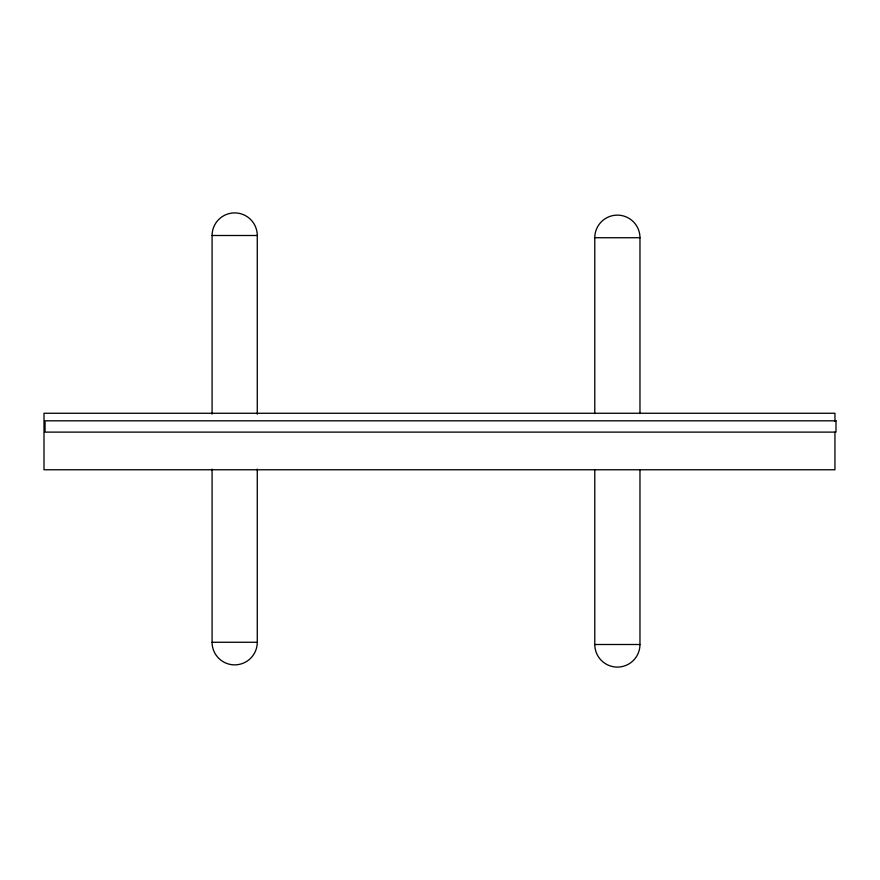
<?xml version="1.0" encoding="UTF-8"?>
<svg xmlns="http://www.w3.org/2000/svg" width="880" height="880" viewBox="0 0 880 880"><rect width="100%" height="100%" fill="white"/><g stroke="black" fill="none" stroke-linecap="round" stroke-linejoin="round"><path stroke-width="1.32" d="M212.08 414.15L212.08 235.499L257.268 235.499L257.268 414.15M594.781 413.633L594.781 237.732L639.969 237.732L639.969 413.633M212.08 469.117L212.08 642.268L257.268 642.268L257.268 469.117M594.781 469.975L594.781 644.501L639.969 644.501L639.969 469.975M834.944 421.344L834.944 413.27L44 413.27L44 469.766L834.944 469.766L834.944 432.102M212.08 235.499A22.594 22.594 0 0 1 234.674 212.905A22.594 22.594 0 0 1 257.268 235.499M257.268 642.268A22.594 22.594 0 0 1 234.674 664.873A22.594 22.594 0 0 1 212.08 642.268M594.781 237.732A22.594 22.594 0 0 1 617.375 215.127A22.594 22.594 0 0 1 639.969 237.732M639.969 644.501A22.594 22.594 0 0 1 617.375 667.095A22.594 22.594 0 0 1 594.781 644.501M836 420.816L45.056 420.816L45.056 432.113L836 432.113L836 420.816"/></g></svg>
